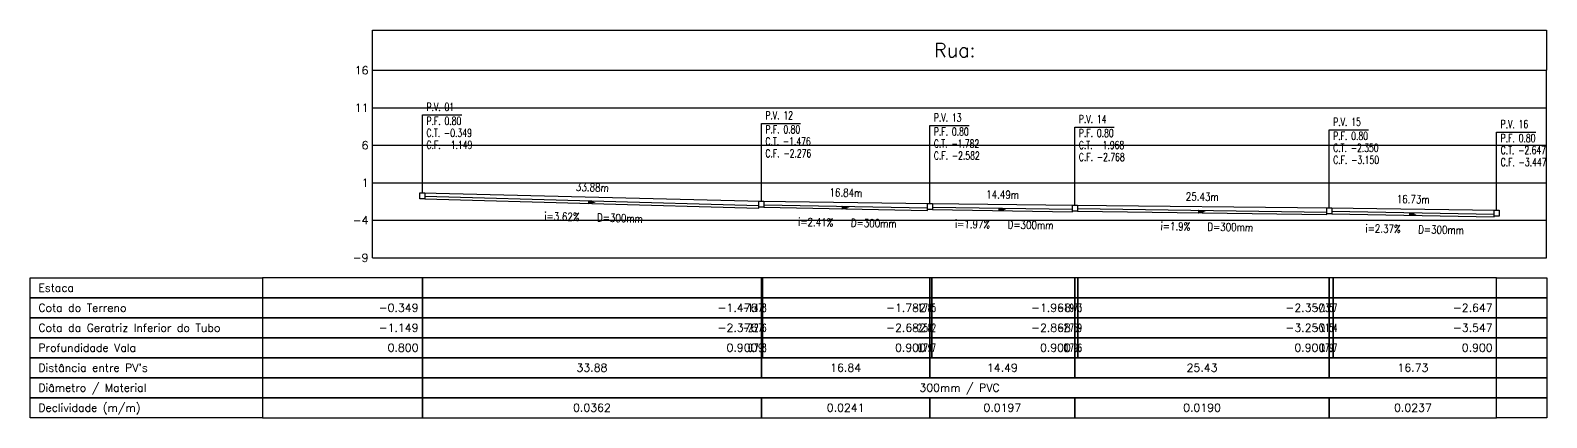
# Model space of a CAD drawing. Extents: x -6997814 to 14282083, y -16 to 289481930.
# Drawn here: x 363454.9 to 363606.5, y 7352216.9 to 7352255.7 of the extents above; entities that cross this region are included whole.
import ezdxf
from ezdxf.enums import TextEntityAlignment as Align

# ---------------------------------------------------------------- set-up
doc = ezdxf.new("R2010")
doc.units = 0
doc.header["$LTSCALE"] = 6.5
for name, color, linetype in [('PS_IND_COMPRIMENTO', 7, 'CONTINUOUS'), ('PS_IND_DIAMETRO', 7, 'CONTINUOUS'), ('PS_IND_FLUXO', 3, 'CONTINUOUS'), ('PS_IND_INCLINACAO', 7, 'CONTINUOUS'), ('PS_PERFIL_CAIXAS', 7, 'CONTINUOUS'), ('PS_PERFIL_COTA_LIN', 7, 'CONTINUOUS'), ('PS_PERFIL_COTA_TXT', 5, 'CONTINUOUS'), ('PS_PERFIL_GRADE', 8, 'CONTINUOUS'), ('PS_PERFIL_TERRENO', 3, 'CONTINUOUS'), ('PS_PERFIL_TITULOS', 5, 'CONTINUOUS'), ('PS_PERFIL_TUBO', 7, 'CONTINUOUS'), ('PS_PONTOS_IDENTIFICACAO_LIN', 7, 'CONTINUOUS'), ('PS_PONTOS_IDENTIFICACAO_TXT', 7, 'CONTINUOUS')]:
    doc.layers.add(name, color=color, linetype=linetype)
doc.styles.add('ROMANS', font='romans.shx')

# ---------------------------------------------------------------- blocks, each defined once
blk = doc.blocks.new('*U354')
at = {"layer": 'PS_PERFIL_GRADE', "linetype": 'Continuous', "lineweight": -2}
for p, q in [((0, 0), (0, 18.75)), ((0, 18.75), (117.37, 18.75)), ((117.37, 0), (117.37, 18.75)), ((0, 15), (117.37, 15)), ((0, 11.25), (117.37, 11.25)), ((0, 7.5), (117.37, 7.5)), ((0, 3.75), (117.37, 3.75)), ((0, 0), (117.37, 0))]:
    blk.add_line(p, q, dxfattribs=at)
blk.add_lwpolyline([(0, 18.75), (0, 22.75), (117.37, 22.75), (117.37, 18.75)], dxfattribs=at)
at = {"layer": 'PS_PERFIL_GRADE', "lineweight": -2, "style": 'ROMANS'}
for s, p in [('16', (-0.4, 18.75)), ('11', (-0.4, 15)), ('6', (-0.4, 11.25)), ('1', (-0.4, 7.5)), ('-4', (-0.4, 3.75)), ('-9', (-0.4, 0))]:
    blk.add_text(s, height=0.8, dxfattribs=at).set_placement(p, align=Align.MIDDLE_RIGHT)

msp = doc.modelspace()

# ---------------------------------------------------------------- linework, layer by layer
at = {"layer": 'PS_IND_FLUXO', "lineweight": -2}
for points in [[(363510.68483, 7352238.46046, 0.4, 0, 0), (363511.48453, 7352238.43841, 0, 0, 0)], [(363536.04339, 7352237.91951, 0.4, 0, 0), (363536.84325, 7352237.90461, 0, 0, 0)], [(363551.71008, 7352237.73369, 0.4, 0, 0), (363552.50999, 7352237.72143, 0, 0, 0)], [(363571.66945, 7352237.52036, 0.4, 0, 0), (363572.46936, 7352237.50876, 0, 0, 0)], [(363592.75019, 7352237.26727, 0.4, 0, 0), (363593.55005, 7352237.2526, 0, 0, 0)]]:
    msp.add_lwpolyline(points, format="xyseb", dxfattribs=at)
at = {"layer": 'PS_PERFIL_CAIXAS', "linetype": 'Continuous', "lineweight": -2}
for points in [[(363493.89675, 7352239.39706), (363494.39675, 7352239.39706), (363494.39675, 7352238.79706), (363493.89675, 7352238.79706)], [(363527.7726, 7352238.55181), (363528.2726, 7352238.55181), (363528.2726, 7352237.95181), (363527.7726, 7352237.95181)], [(363544.61404, 7352238.32231), (363545.11404, 7352238.32231), (363545.11404, 7352237.72231), (363544.61404, 7352237.72231)], [(363559.10603, 7352238.18281), (363559.60603, 7352238.18281), (363559.60603, 7352237.58281), (363559.10603, 7352237.58281)], [(363584.53278, 7352237.89631), (363585.03278, 7352237.89631), (363585.03278, 7352237.29631), (363584.53278, 7352237.29631)], [(363601.26746, 7352237.67356), (363601.76746, 7352237.67356), (363601.76746, 7352237.07356), (363601.26746, 7352237.07356)]]:
    msp.add_lwpolyline(points, close=True, dxfattribs=at)
at = {"layer": 'PS_PERFIL_COTA_LIN', "linetype": 'Continuous', "lineweight": -2}
for points in [[(363478.14675, 7352230.90881), (363478.14675, 7352228.90881), (363454.94675, 7352228.90881), (363454.94675, 7352230.90881)], [(363478.14675, 7352230.90881), (363478.14675, 7352228.90881), (363494.14675, 7352228.90881), (363494.14675, 7352230.90881)], [(363494.14675, 7352230.90881), (363494.14675, 7352228.90881), (363528.0226, 7352228.90881), (363528.0226, 7352230.90881)], [(363528.0226, 7352230.90881), (363528.0226, 7352228.90881), (363528.1226, 7352228.90881), (363528.1226, 7352230.90881)], [(363528.1226, 7352230.90881), (363528.1226, 7352228.90881), (363544.86404, 7352228.90881), (363544.86404, 7352230.90881)], [(363544.86404, 7352230.90881), (363544.86404, 7352228.90881), (363545.06404, 7352228.90881), (363545.06404, 7352230.90881)], [(363545.06404, 7352230.90881), (363545.06404, 7352228.90881), (363559.35603, 7352228.90881), (363559.35603, 7352230.90881)], [(363559.35603, 7352230.90881), (363559.35603, 7352228.90881), (363559.65603, 7352228.90881), (363559.65603, 7352230.90881)], [(363559.65603, 7352230.90881), (363559.65603, 7352228.90881), (363584.78278, 7352228.90881), (363584.78278, 7352230.90881)], [(363584.78278, 7352230.90881), (363584.78278, 7352228.90881), (363585.18278, 7352228.90881), (363585.18278, 7352230.90881)], [(363585.18278, 7352230.90881), (363585.18278, 7352228.90881), (363601.51746, 7352228.90881), (363601.51746, 7352230.90881)], [(363606.51746, 7352230.90881), (363606.51746, 7352228.90881), (363601.51746, 7352228.90881), (363601.51746, 7352230.90881)], [(363478.14675, 7352228.90881), (363478.14675, 7352226.90881), (363454.94675, 7352226.90881), (363454.94675, 7352228.90881)], [(363478.14675, 7352228.90881), (363478.14675, 7352226.90881), (363494.14675, 7352226.90881), (363494.14675, 7352228.90881)], [(363494.14675, 7352228.90881), (363494.14675, 7352226.90881), (363528.0226, 7352226.90881), (363528.0226, 7352228.90881)], [(363528.0226, 7352228.90881), (363528.0226, 7352226.90881), (363528.1226, 7352226.90881), (363528.1226, 7352228.90881)], [(363528.1226, 7352228.90881), (363528.1226, 7352226.90881), (363544.86404, 7352226.90881), (363544.86404, 7352228.90881)], [(363544.86404, 7352228.90881), (363544.86404, 7352226.90881), (363545.06404, 7352226.90881), (363545.06404, 7352228.90881)], [(363545.06404, 7352228.90881), (363545.06404, 7352226.90881), (363559.35603, 7352226.90881), (363559.35603, 7352228.90881)], [(363559.35603, 7352228.90881), (363559.35603, 7352226.90881), (363559.65603, 7352226.90881), (363559.65603, 7352228.90881)], [(363559.65603, 7352228.90881), (363559.65603, 7352226.90881), (363584.78278, 7352226.90881), (363584.78278, 7352228.90881)], [(363584.78278, 7352228.90881), (363584.78278, 7352226.90881), (363585.18278, 7352226.90881), (363585.18278, 7352228.90881)], [(363585.18278, 7352228.90881), (363585.18278, 7352226.90881), (363601.51746, 7352226.90881), (363601.51746, 7352228.90881)], [(363606.51746, 7352228.90881), (363606.51746, 7352226.90881), (363601.51746, 7352226.90881), (363601.51746, 7352228.90881)], [(363478.14675, 7352226.90881), (363478.14675, 7352224.90881), (363454.94675, 7352224.90881), (363454.94675, 7352226.90881)], [(363478.14675, 7352226.90881), (363478.14675, 7352224.90881), (363494.14675, 7352224.90881), (363494.14675, 7352226.90881)], [(363494.14675, 7352226.90881), (363494.14675, 7352224.90881), (363528.0226, 7352224.90881), (363528.0226, 7352226.90881)], [(363528.0226, 7352226.90881), (363528.0226, 7352224.90881), (363528.1226, 7352224.90881), (363528.1226, 7352226.90881)], [(363528.1226, 7352226.90881), (363528.1226, 7352224.90881), (363544.86404, 7352224.90881), (363544.86404, 7352226.90881)], [(363544.86404, 7352226.90881), (363544.86404, 7352224.90881), (363545.06404, 7352224.90881), (363545.06404, 7352226.90881)], [(363545.06404, 7352226.90881), (363545.06404, 7352224.90881), (363559.35603, 7352224.90881), (363559.35603, 7352226.90881)], [(363559.35603, 7352226.90881), (363559.35603, 7352224.90881), (363559.65603, 7352224.90881), (363559.65603, 7352226.90881)], [(363559.65603, 7352226.90881), (363559.65603, 7352224.90881), (363584.78278, 7352224.90881), (363584.78278, 7352226.90881)], [(363584.78278, 7352226.90881), (363584.78278, 7352224.90881), (363585.18278, 7352224.90881), (363585.18278, 7352226.90881)], [(363585.18278, 7352226.90881), (363585.18278, 7352224.90881), (363601.51746, 7352224.90881), (363601.51746, 7352226.90881)], [(363606.51746, 7352226.90881), (363606.51746, 7352224.90881), (363601.51746, 7352224.90881), (363601.51746, 7352226.90881)], [(363478.14675, 7352224.90881), (363478.14675, 7352222.90881), (363454.94675, 7352222.90881), (363454.94675, 7352224.90881)], [(363478.14675, 7352224.90881), (363478.14675, 7352222.90881), (363494.14675, 7352222.90881), (363494.14675, 7352224.90881)], [(363494.14675, 7352224.90881), (363494.14675, 7352222.90881), (363528.0226, 7352222.90881), (363528.0226, 7352224.90881)], [(363528.0226, 7352224.90881), (363528.0226, 7352222.90881), (363528.1226, 7352222.90881), (363528.1226, 7352224.90881)], [(363528.1226, 7352224.90881), (363528.1226, 7352222.90881), (363544.86404, 7352222.90881), (363544.86404, 7352224.90881)], [(363544.86404, 7352224.90881), (363544.86404, 7352222.90881), (363545.06404, 7352222.90881), (363545.06404, 7352224.90881)], [(363545.06404, 7352224.90881), (363545.06404, 7352222.90881), (363559.35603, 7352222.90881), (363559.35603, 7352224.90881)], [(363559.35603, 7352224.90881), (363559.35603, 7352222.90881), (363559.65603, 7352222.90881), (363559.65603, 7352224.90881)], [(363559.65603, 7352224.90881), (363559.65603, 7352222.90881), (363584.78278, 7352222.90881), (363584.78278, 7352224.90881)], [(363584.78278, 7352224.90881), (363584.78278, 7352222.90881), (363585.18278, 7352222.90881), (363585.18278, 7352224.90881)], [(363585.18278, 7352224.90881), (363585.18278, 7352222.90881), (363601.51746, 7352222.90881), (363601.51746, 7352224.90881)], [(363606.51746, 7352224.90881), (363606.51746, 7352222.90881), (363601.51746, 7352222.90881), (363601.51746, 7352224.90881)], [(363478.14675, 7352222.90881), (363478.14675, 7352220.90881), (363454.94675, 7352220.90881), (363454.94675, 7352222.90881)], [(363478.14675, 7352222.90881), (363478.14675, 7352220.90881), (363494.14675, 7352220.90881), (363494.14675, 7352222.90881)], [(363494.14675, 7352222.90881), (363494.14675, 7352220.90881), (363528.0226, 7352220.90881), (363528.0226, 7352222.90881)], [(363528.0226, 7352222.90881), (363528.0226, 7352220.90881), (363544.86404, 7352220.90881), (363544.86404, 7352222.90881)], [(363544.86404, 7352222.90881), (363544.86404, 7352220.90881), (363559.35603, 7352220.90881), (363559.35603, 7352222.90881)], [(363559.35603, 7352222.90881), (363559.35603, 7352220.90881), (363584.78278, 7352220.90881), (363584.78278, 7352222.90881)], [(363584.78278, 7352222.90881), (363584.78278, 7352220.90881), (363601.51746, 7352220.90881), (363601.51746, 7352222.90881)], [(363606.51746, 7352222.90881), (363606.51746, 7352220.90881), (363601.51746, 7352220.90881), (363601.51746, 7352222.90881)], [(363478.14675, 7352220.90881), (363478.14675, 7352218.90881), (363454.94675, 7352218.90881), (363454.94675, 7352220.90881)], [(363478.14675, 7352220.90881), (363478.14675, 7352218.90881), (363494.14675, 7352218.90881), (363494.14675, 7352220.90881)], [(363494.14675, 7352220.90881), (363494.14675, 7352218.90881), (363601.51746, 7352218.90881), (363601.51746, 7352220.90881)], [(363606.51746, 7352220.90881), (363606.51746, 7352218.90881), (363601.51746, 7352218.90881), (363601.51746, 7352220.90881)], [(363478.14675, 7352218.90881), (363478.14675, 7352216.90881), (363454.94675, 7352216.90881), (363454.94675, 7352218.90881)], [(363478.14675, 7352218.90881), (363478.14675, 7352216.90881), (363494.14675, 7352216.90881), (363494.14675, 7352218.90881)], [(363494.14675, 7352218.90881), (363494.14675, 7352216.90881), (363528.0226, 7352216.90881), (363528.0226, 7352218.90881)], [(363528.0226, 7352218.90881), (363528.0226, 7352216.90881), (363544.86404, 7352216.90881), (363544.86404, 7352218.90881)], [(363544.86404, 7352218.90881), (363544.86404, 7352216.90881), (363559.35603, 7352216.90881), (363559.35603, 7352218.90881)], [(363559.35603, 7352218.90881), (363559.35603, 7352216.90881), (363584.78278, 7352216.90881), (363584.78278, 7352218.90881)], [(363584.78278, 7352218.90881), (363584.78278, 7352216.90881), (363601.51746, 7352216.90881), (363601.51746, 7352218.90881)], [(363606.51746, 7352218.90881), (363606.51746, 7352216.90881), (363601.51746, 7352216.90881), (363601.51746, 7352218.90881)]]:
    msp.add_lwpolyline(points, close=True, dxfattribs=at)
for points in [[(363494.14675, 7352222.90881), (363528.0226, 7352222.90881)], [(363528.1226, 7352222.90881), (363544.86404, 7352222.90881)], [(363545.06404, 7352222.90881), (363559.35603, 7352222.90881)], [(363559.65603, 7352222.90881), (363584.78278, 7352222.90881)], [(363585.18278, 7352222.90881), (363601.51746, 7352222.90881)], [(363478.14675, 7352220.90881), (363494.14675, 7352220.90881)], [(363494.14675, 7352220.90881), (363528.0226, 7352220.90881)], [(363494.14675, 7352220.90881), (363528.0226, 7352220.90881)], [(363528.0226, 7352220.90881), (363528.1226, 7352220.90881)], [(363528.1226, 7352220.90881), (363544.86404, 7352220.90881)], [(363528.1226, 7352220.90881), (363544.86404, 7352220.90881)], [(363544.86404, 7352220.90881), (363545.06404, 7352220.90881)], [(363545.06404, 7352220.90881), (363559.35603, 7352220.90881)], [(363545.06404, 7352220.90881), (363559.35603, 7352220.90881)], [(363559.35603, 7352220.90881), (363559.65603, 7352220.90881)], [(363559.65603, 7352220.90881), (363584.78278, 7352220.90881)], [(363559.65603, 7352220.90881), (363584.78278, 7352220.90881)], [(363585.18278, 7352220.90881), (363601.51746, 7352220.90881)], [(363585.18278, 7352220.90881), (363601.51746, 7352220.90881)], [(363478.14675, 7352218.90881), (363494.14675, 7352218.90881)], [(363494.14675, 7352218.90881), (363528.0226, 7352218.90881)], [(363494.14675, 7352218.90881), (363528.0226, 7352218.90881)], [(363528.0226, 7352218.90881), (363528.1226, 7352218.90881)], [(363528.1226, 7352218.90881), (363544.86404, 7352218.90881)], [(363528.1226, 7352218.90881), (363544.86404, 7352218.90881)], [(363544.86404, 7352218.90881), (363545.06404, 7352218.90881)], [(363545.06404, 7352218.90881), (363559.35603, 7352218.90881)], [(363545.06404, 7352218.90881), (363559.35603, 7352218.90881)], [(363559.35603, 7352218.90881), (363559.65603, 7352218.90881)], [(363559.65603, 7352218.90881), (363584.78278, 7352218.90881)], [(363559.65603, 7352218.90881), (363584.78278, 7352218.90881)], [(363585.18278, 7352218.90881), (363601.51746, 7352218.90881)], [(363585.18278, 7352218.90881), (363601.51746, 7352218.90881)], [(363494.14675, 7352216.90881), (363528.0226, 7352216.90881)], [(363528.1226, 7352216.90881), (363544.86404, 7352216.90881)], [(363545.06404, 7352216.90881), (363559.35603, 7352216.90881)], [(363559.65603, 7352216.90881), (363584.78278, 7352216.90881)], [(363585.18278, 7352216.90881), (363601.51746, 7352216.90881)]]:
    msp.add_lwpolyline(points, dxfattribs=at)
at = {"layer": 'PS_PERFIL_TERRENO', "linetype": 'Continuous', "lineweight": -2}
msp.add_lwpolyline([(363494.14675, 7352239.39706), (363528.0226, 7352238.55181), (363544.86404, 7352238.32231), (363559.35603, 7352238.18281), (363584.78278, 7352237.89631), (363601.51746, 7352237.67356)], dxfattribs=at)
at = {"layer": 'PS_PERFIL_TUBO', "linetype": 'Continuous', "lineweight": -2}
for points in [[(363494.39675, 7352238.79706), (363527.7726, 7352237.87681), (363527.7726, 7352238.10181), (363494.39675, 7352239.02206)], [(363528.2726, 7352237.95181), (363544.61404, 7352237.64731), (363544.61404, 7352237.87231), (363528.2726, 7352238.17681)], [(363545.11404, 7352237.72231), (363559.10603, 7352237.50781), (363559.10603, 7352237.73281), (363545.11404, 7352237.94731)], [(363559.60603, 7352237.58281), (363584.53278, 7352237.22131), (363584.53278, 7352237.44631), (363559.60603, 7352237.80781)], [(363585.03278, 7352237.29631), (363601.26746, 7352236.99856), (363601.26746, 7352237.22356), (363585.03278, 7352237.52131)]]:
    msp.add_lwpolyline(points, close=True, dxfattribs=at)
at = {"layer": 'PS_PONTOS_IDENTIFICACAO_LIN', "linetype": 'Continuous', "lineweight": -2}
for points in [[(363494.14675, 7352239.39706), (363494.14675, 7352247.19706), (363498.06675, 7352247.19706)], [(363528.0226, 7352238.55181), (363528.0226, 7352246.35181), (363531.9426, 7352246.35181)], [(363544.86404, 7352238.32231), (363544.86404, 7352246.12231), (363548.78404, 7352246.12231)], [(363559.35603, 7352238.18281), (363559.35603, 7352245.98281), (363563.27603, 7352245.98281)], [(363584.78278, 7352237.89631), (363584.78278, 7352245.69631), (363588.70278, 7352245.69631)], [(363601.51746, 7352237.67356), (363601.51746, 7352245.47356), (363605.43746, 7352245.47356)]]:
    msp.add_lwpolyline(points, dxfattribs=at)

# ---------------------------------------------------------------- block references
at = {"layer": 'PS_PERFIL_GRADE', "lineweight": -2}
msp.add_blockref('*U354', (363489.14675, 7352232.90881), dxfattribs=at)

# ---------------------------------------------------------------- texts
at = {"layer": 'PS_IND_COMPRIMENTO', "lineweight": -2, "style": 'ROMANS', "width": 0.8}
for s, rotation, p in [('33.88m', 358.420622, (363511.12602, 7352239.94886)), ('16.84m', 358.9324962, (363536.47127, 7352239.4118)), ('14.49m', 359.1217129, (363552.13303, 7352239.22738)), ('25.43m', 359.1691268, (363572.09116, 7352239.0144)), ('16.73m', 358.9492918, (363593.17762, 7352238.75968))]:
    msp.add_text(s, height=0.8, rotation=rotation, dxfattribs=at).set_placement(p, align=Align.MIDDLE_CENTER)
at = {"layer": 'PS_IND_DIAMETRO', "lineweight": -2, "style": 'ROMANS', "width": 0.8}
for rotation, p in [(358.420622, (363513.88226, 7352236.87173)), (358.9324962, (363539.25488, 7352236.35941)), (359.1217129, (363554.92671, 7352236.1842)), (359.1691268, (363574.88735, 7352235.97353)), (358.9492918, (363595.96214, 7352235.70811))]:
    msp.add_text('D=300mm', height=0.8, rotation=rotation, dxfattribs=at).set_placement(p, align=Align.MIDDLE_CENTER)
at = {"layer": 'PS_IND_INCLINACAO', "lineweight": -2, "style": 'ROMANS', "width": 0.8}
for s, rotation, p in [('i=3.62%', 358.420622, (363508.08446, 7352237.03159)), ('i=2.41%', 358.9324962, (363533.45589, 7352236.46746)), ('i=1.97%', 359.1217129, (363549.12739, 7352236.27311)), ('i=1.9%', 359.1691268, (363569.40793, 7352236.053)), ('i=2.37%', 358.9492918, (363590.16311, 7352235.81446))]:
    msp.add_text(s, height=0.8, rotation=rotation, dxfattribs=at).set_placement(p, align=Align.MIDDLE_CENTER)
at = {"layer": 'PS_PERFIL_COTA_TXT', "lineweight": -2, "style": 'ROMANS'}
for s, p in [('Estaca', (363455.74675, 7352229.90881)), ('Cota do Terreno', (363455.74675, 7352227.90881)), ('Cota da Geratriz Inferior do Tubo', (363455.74675, 7352225.90881)), ('Profundidade Vala', (363455.74675, 7352223.90881)), ("Distância entre PV's", (363455.74675, 7352221.90881)), ('Diâmetro / Material', (363455.74675, 7352219.90881)), ('Declividade (m/m)', (363455.74675, 7352217.90881))]:
    msp.add_text(s, height=0.8, dxfattribs=at).set_placement(p, align=Align.MIDDLE_LEFT)
for s, p in [('-0.349', (363493.74675, 7352227.90881)), ('-1.476', (363527.6226, 7352227.90881)), ('-1.782', (363544.46404, 7352227.90881)), ('-1.968', (363558.95603, 7352227.90881)), ('-2.350', (363584.38278, 7352227.90881)), ('-2.647', (363601.11746, 7352227.90881)), ('-1.149', (363493.74675, 7352225.90881)), ('-2.376', (363527.6226, 7352225.90881)), ('-2.682', (363544.46404, 7352225.90881)), ('-2.868', (363558.95603, 7352225.90881)), ('-3.250', (363584.38278, 7352225.90881)), ('-3.547', (363601.11746, 7352225.90881)), ('0.800', (363493.74675, 7352223.90881)), ('0.900', (363527.6226, 7352223.90881)), ('0.900', (363544.46404, 7352223.90881)), ('0.900', (363558.95603, 7352223.90881)), ('0.900', (363584.38278, 7352223.90881)), ('0.900', (363601.11746, 7352223.90881))]:
    msp.add_text(s, height=0.8, dxfattribs=at).set_placement(p, align=Align.MIDDLE_RIGHT)
at = {"layer": 'PS_PERFIL_COTA_TXT', "lineweight": -2, "style": 'ROMANS', "width": 0.5}
for s, p in [('-1.478', (363528.5226, 7352227.90881)), ('-1.785', (363545.46404, 7352227.90881)), ('-1.973', (363560.05603, 7352227.90881)), ('-2.357', (363585.58278, 7352227.90881)), ('-2.276', (363528.5226, 7352225.90881)), ('-2.582', (363545.46404, 7352225.90881)), ('-2.769', (363560.05603, 7352225.90881)), ('-3.154', (363585.58278, 7352225.90881)), ('0.798', (363528.5226, 7352223.90881)), ('0.797', (363545.46404, 7352223.90881)), ('0.796', (363560.05603, 7352223.90881)), ('0.797', (363585.58278, 7352223.90881))]:
    msp.add_text(s, height=0.8, dxfattribs=at).set_placement(p, align=Align.MIDDLE_RIGHT)
at = {"layer": 'PS_PERFIL_COTA_TXT', "lineweight": -2, "style": 'ROMANS'}
for s, p in [('33.88', (363511.08468, 7352221.90881)), ('16.84', (363536.44332, 7352221.90881)), ('14.49', (363552.11003, 7352221.90881)), ('25.43', (363572.0694, 7352221.90881)), ('16.73', (363593.15012, 7352221.90881)), ('300mm / PVC', (363547.8321, 7352219.90881)), ('0.0362', (363511.08468, 7352217.90881)), ('0.0241', (363536.44332, 7352217.90881)), ('0.0197', (363552.11003, 7352217.90881)), ('0.0190', (363572.0694, 7352217.90881)), ('0.0237', (363593.15012, 7352217.90881))]:
    msp.add_text(s, height=0.8, dxfattribs=at).set_placement(p, align=Align.MIDDLE_CENTER)
at = {"layer": 'PS_PERFIL_TITULOS', "lineweight": -2, "style": 'ROMANS'}
msp.add_text('Rua: ', height=1.4, dxfattribs=at).set_placement((363547.8321, 7352253.65881), align=Align.MIDDLE_CENTER)
at = {"layer": 'PS_PONTOS_IDENTIFICACAO_TXT', "lineweight": -2, "style": 'ROMANS', "width": 0.7}
for s, p in [('P.V. 01', (363494.54675, 7352247.59706)), ('P.F. 0.80', (363494.54675, 7352246.19706)), ('P.V. 12', (363528.4226, 7352246.75181)), ('P.V. 13', (363545.26404, 7352246.52231)), ('P.V. 14', (363559.75603, 7352246.38281)), ('P.V. 15', (363585.18278, 7352246.09631)), ('P.V. 16', (363601.91746, 7352245.87356)), ('C.T. -0.349', (363494.54675, 7352244.99706)), ('C.T. -1.476', (363528.4226, 7352244.15181)), ('P.F. 0.80', (363528.4226, 7352245.35181)), ('P.F. 0.80', (363545.26404, 7352245.12231)), ('P.F. 0.80', (363559.75603, 7352244.98281)), ('P.F. 0.80', (363585.18278, 7352244.69631)), ('P.F. 0.80', (363601.91746, 7352244.47356)), ('C.F. -1.149', (363494.54675, 7352243.79706)), ('C.F. -2.276', (363528.4226, 7352242.95181)), ('C.T. -1.782', (363545.26404, 7352243.92231)), ('C.F. -2.582', (363545.26404, 7352242.72231)), ('C.T. -1.968', (363559.75603, 7352243.78281)), ('C.F. -2.768', (363559.75603, 7352242.58281)), ('C.T. -2.350', (363585.18278, 7352243.49631)), ('C.T. -2.647', (363601.91746, 7352243.27356)), ('C.F. -3.150', (363585.18278, 7352242.29631)), ('C.F. -3.447', (363601.91746, 7352242.07356))]:
    msp.add_text(s, height=0.8, dxfattribs=at).set_placement(p)

doc.saveas('drawing.dxf')
